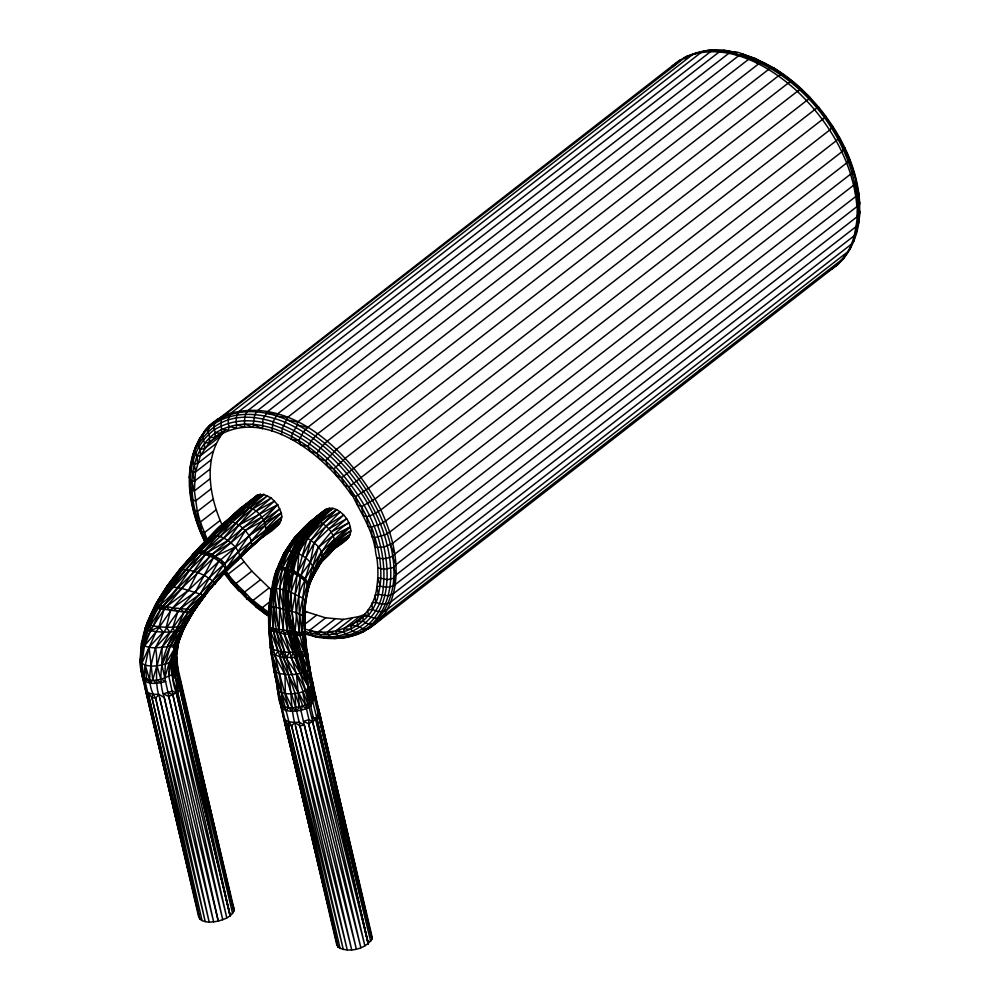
<?xml version="1.0" encoding="UTF-8"?>
<svg xmlns="http://www.w3.org/2000/svg" width="1000" height="1000" viewBox="0 0 1000 1000"><rect width="100%" height="100%" fill="white"/><g stroke="black" fill="none" stroke-linecap="round" stroke-linejoin="round"><path stroke-width="1.5" d="M269.375 616.688L256.45 607.225L255.863 605.15C247.25 592.55 233.663 583.713 225.512 570.438M270.575 597.875C264.6 640.362 276.238 682.588 285.925 723.662L337.9 947.013C348.462 953.288 365.3 949.338 371.975 939.025L316 697.962L302.688 635.538L299.438 613.675L298.725 595.662L300.538 577.375L310.863 540.35L323.212 523.9L336.575 509.688C344.4 513.775 350.375 521.9 350.838 530.862C349.387 543.375 333.125 546.263 326.525 555.825M305.325 599.963L309.237 584.562L305.287 578.65L297.462 572.825L314.137 542.975L328.837 528.913L346.662 518.688L331.15 531.987L318.238 547.487L307.663 584.1L305.212 600.325L305.125 632.325L299.425 632.6L299.438 613.675L302.8 598.162L305.287 578.65L310.338 562.188L314.137 542.975L326.125 526.15L340.262 511.925C294.35 535.662 279.575 584.138 293.65 631.987C301.488 660.962 310.3 689.6 316.913 718.9L368.25 943.725L309.125 707.4L296.462 674.1L284.15 633.812L276.125 587.9L277.6 569.9L283.863 553.438L293.9 538.413L309.137 522.463C317.688 518.038 325.425 503.675 336.575 509.688L320.288 522.25L305.287 537.288L295.312 551.8L289.225 571.462L285.175 590L286.025 609.7L287.5 631.138L293.4 652.613L309.913 702.85L313.312 717.362L312.538 721.95L364.9 945.863L308.65 723.713L308.95 719.613L302.587 691.925L307.812 689.788C308.663 663.075 293.712 638.237 292.113 611.375C287.575 573.45 299.587 530.275 332.875 508.438C299.163 528.7 269.887 565.625 276.012 607.337C278.562 641.675 292.213 673.612 302.638 706.012L306.375 708.662L309.125 707.4L309.913 702.85L314.45 698.825L315.4 696.663L300.05 635.513L296.15 612.6L295.212 593.9L297.013 575.15L307.188 538.138L320.288 522.25C327.725 525.988 333.488 533.263 334.888 541.525C335.65 554.875 318.45 560.05 314.337 571.85M207.8 540.837L200.312 522.125L197.35 511.5L194.375 490.95L195.413 472.088L194.4 464.113L192 459.363C194.5 448.663 198.725 438.738 205.763 430.037C180.225 461.525 188.025 507.612 204.762 541.362L206.05 541.65C189.812 508.338 181.45 458.175 215.45 432.825C252.463 410.712 297.45 434.775 325.55 460.875C345.25 479.4 361.112 502.05 371.225 527.163C376.775 536.725 373.612 547.688 376.887 557.863C378.162 567.475 378.35 577.238 376.838 586.838C373.65 621.175 335.262 640.35 304.375 628.8M147.262 623.413L142.863 639.712L145.363 628.075L147.812 622.163C169.1 567.638 217.162 530.85 260.375 494.275C230.837 515.775 204.013 541.3 180.5 569.312C166.188 587.137 152.5 606.112 145.363 628.075C140 644.237 138.988 661.75 142.725 678.375L199.812 919.075C204.975 923.175 212.213 922.2 218.25 921.075L161.95 665.013L161.975 647.438C188.312 593.288 240.312 558.5 281.788 516.888L281.312 512.925L277.625 504.712L271.225 497.962L263.825 494.462L257.413 495.163L239.462 509.075L222.925 524.15L197.5 549.987L209.725 536.712L241.012 507.85C255.025 503.062 271.35 523.25 263.738 535.887C236.887 559.625 210.863 584.525 188.212 612.375C169.387 635.675 153.763 667.438 164.25 697.55L218.25 921.075C224.163 919.4 231.075 917.05 233.875 911.087L176.5 662.375M222.5 525.825C209.137 496.4 202.237 456.9 225.062 430.238M367.425 628.525C363.263 633.675 355.363 634.55 350.887 629.35L350.975 625.675L357.35 625.675L362.837 628.75L368.387 628.675C418.638 587.388 385.188 510.35 351.413 469.5C319.688 431.688 256.45 388.5 209.425 426.05L208.012 431.388L209.675 437.425L209.163 442.587L200.413 455.725L195.413 472.088L192.725 472.525L191.075 470.438L190.238 468.188L191.188 463.825M306.488 649.55L311.863 681.35C308.275 654.963 301.475 628.513 305.825 601.737L302.8 598.162L288.888 591.275L289.225 571.462L287.887 568.488L279.9 567.337L277.05 568.612C268.575 588.787 271.025 610.737 273.888 631.862C279.538 658.512 306.438 676.087 307.938 703.925L306.375 708.662L300.9 710.375L292.075 711.388L288.575 707.537L279.475 673.55L270.963 652.987L288.962 721.8L291.613 725.875L347.275 950L295.538 726.175C288.925 703.637 293.3 679.112 283.05 657.325C275.775 634.913 273.325 611.4 272.438 587.962C276.5 556.425 297.288 529.562 323 511.987M305.175 631.45C334.588 642.05 372.062 626.85 378.4 594.4L376.838 586.838L380.075 585.988C385.012 587.65 390.863 587.65 395.25 584.562L856.225 226.5L858.838 222.587L859.688 210.938C859.513 230.613 852.575 250.812 837.913 264.4L370.7 627.438C363.038 631.25 351.5 640.962 343.8 632.062L343.812 628.787L359.712 616.438L365.438 613.95M304.5 614.812L304.587 605.788M299.425 632.6L273.325 628.475C274.275 602.263 270.087 573.763 286.288 551.125C295.538 533.625 310.613 520.513 326.463 509.137C306.812 524.388 287.362 542.938 279.9 567.337L282.188 569.637C292.55 571.775 304.225 576.987 308.762 586.95C317.438 563.925 328.2 539.862 350.35 526.9L333.1 535.525L318.238 547.487L310.338 562.188L300.988 575.1L297.013 575.15L293.45 570.7L291.363 569.763L289.225 571.462C280.85 611.05 292.613 650.95 308.6 686.988L310.262 688.25L314.45 698.825L371.975 939.025L312.775 685.387L306.7 671.263L309.85 668.438L309.613 666.425M210.275 478.6L194.375 490.95L191.95 481.488L189.425 477.575L190.35 473.475M216.275 581.05L204.7 596.038C183.4 622.712 162.9 658.012 176.325 692.9L230.162 915.775L175.888 671.275L175.5 644.275L183.3 626.213L208.425 589.938M217.45 419.15C213.45 422.463 213.425 428.413 215.45 432.825L221.275 433.25C222.6 427.312 218.375 419.775 224.425 415.175C290.85 392.275 353.55 455.438 380.85 509.9C394.012 538.188 402.013 571.825 390.675 602.062C386.425 612.188 376.2 631.562 363.125 621.075L363.088 616.337L368.162 615.588C372.25 618.4 378.1 619.6 382.388 616.538L843.363 258.475C856.575 242.7 855.875 221.287 859.625 202.4C857.95 175.212 847.55 149.162 832.812 126.475L829.663 130.075L368.688 488.137L355.487 496.7L351.2 494.663C323.35 453.162 257.087 400.637 209.163 442.587L204.638 442.912C197.387 430.012 215.463 420.763 224.425 415.175L685.4 57.112C700.95 49.675 720.913 47.05 736.988 53.562M314.45 698.825L306.7 671.263C297.213 675.325 285.95 675.738 276.212 672.4C270.887 651 267.25 628.95 269.062 606.838L270.4 599.163M273.325 628.475L268.712 626.938L269.2 606.45L271.225 589L274.088 587.788L287.15 590.65L288.1 610.25L291.913 631.763L290.625 634.7L297.562 652.463L300.575 657.087L302.325 656.762L308.812 669.85L313.113 683.637L312.775 685.387L310.262 688.25L312.675 700.825L310.763 706.475L311.475 701.8L306.075 690.638L308.6 686.988L297.562 652.463L294.4 635.112C297.7 617.35 294.65 597.3 304.837 580.825L300.988 575.1M357.35 625.675L357.425 621.512L365.975 614.862M284.538 721.888L337.9 947.013L281.062 707.087L272.925 661.5M307.512 659.125L307.638 653.562L306.388 652.075M859.6 204.363L858.512 193.263L855.638 178.837L856.338 181.825L853.688 185.188L392.713 543.25L384.2 547.025L374.9 547.425C371.012 525.325 356.838 507.275 348.825 487.05L344.062 484.787L341.575 477.8L336.287 475.412L333.787 469.05L327.975 466.625L325.55 460.875L319.188 458.537L316.925 453.363L310.05 451.213L308.012 446.575L300.65 444.75L298.888 440.588L291.087 439.212L292.425 433.375L297.512 424.95L297.587 421.987L758.562 63.925L762.487 62.188C784.438 72.088 803.025 88.812 818.55 107.088L817.9 107.812M168.287 692.575L172.775 694.837L226.812 917.925L176.325 692.9L172.288 690.987L163.388 693.85L168.663 696.425L222.75 919.725L168.825 676.263L169.2 662.763L185.725 624.1L178.9 641.475L165.3 664.163L164.812 677.812C129.637 691.2 140.4 649.225 148.25 630.05C157.775 600.138 181.45 578.263 198.713 552.775C219.25 532.038 242.537 514.362 263.825 494.462L245.675 506.825M192 459.363L195.75 446.388L197.475 444.513M272.162 588.95L275.812 572.925L283.863 553.438L295.238 537.15C301.95 533.962 309.15 538.763 314.137 542.975C331.887 556.025 314.962 569.738 309.3 583.825M173.012 579.138L193.038 554.113L200.775 550.763L207.512 552.45L227.825 540.475L238.762 525.15L255.9 511.163L274.662 501.025L212.025 554.35L178.275 587.587L160.775 609.025L153.162 625.988L142.725 645.088L141.75 663.538L142.688 676.475L146.15 691.213L148.188 692.837L152.9 694.262L158.938 694.438L164.25 697.55L213.625 921.875L159.812 698.15C153.512 681.85 158.925 664.5 155.475 647.688C182.512 592.225 235.275 555.037 281.788 516.888C278.825 532.2 257.213 536.375 249.05 549.087L262.188 537.1L279.862 523.188C234.913 556.587 197.3 599.775 166.975 646.775C158.812 647.387 148.075 649.75 141.525 643.675L148.15 624.412L157.363 608.275L162.862 606.188L215.35 556.1L245.275 530.588L277.625 504.712L238.762 525.15L207.512 552.45L189.137 570.237L157.162 604.888L147.1 622.788C142.287 641.325 136.888 661.25 143.562 680.163C149.725 685.1 158.613 683.4 165.688 681.5L160.75 678.875L157.012 665.788L161.975 647.438L174.75 631.663L182.812 629.663L185.725 624.1M308.812 669.85L306.837 655.037L307.038 649.55L305.887 650.8L300.975 652.113L284.75 652.225L276.762 632.5L279.075 629.688C280.75 603.212 276.325 575.237 288.863 550.625C297.938 532.625 311.85 518.1 329.425 508.25C308.85 523.225 294.562 545.163 282.762 567.35M166.975 646.775L170.225 646.087L174.925 648.075C168.025 662.562 172.562 678.1 176.788 692.588L230.162 915.775L177.237 692.262L180 689.7L180.688 681.625L181.325 687.412L232.575 913.45L180 689.7C171.513 676.375 176.038 659.45 173.837 644.975L183.3 626.213L184.462 625.812L194.575 609.938L172.725 607.85L155.787 604.225C183.525 561.512 221.2 526.325 260.375 494.275M177.625 670.35L233.875 911.087L181.325 687.412C176.025 672.663 173.988 656.637 178.9 641.475L178.962 640.175L175.725 658.225L174.725 672.513L176.588 675.113L178.137 670.788L176.262 656.137L177.65 673.525L175.888 671.275C179.8 664.75 174.662 656.3 177.013 649.112M305.25 671.925L302.325 656.762L305.1 655.95C306.413 633.65 302.05 610.788 308.188 588.737C315.212 563.413 325.1 536.875 348.938 522.75L331.15 531.987M281.475 434.675L282.275 428.575L287.575 417.413L748.55 59.35L755.65 58.625L765.263 63.637L757.025 59.825M198.088 443.237L201.175 436.863C197.325 439.862 197.7 445.588 200.375 449.225L204.35 448.713L204.638 442.912M332.875 508.438C313.962 524.788 296.363 544.487 291.363 569.763L295.312 551.8L303.825 536.763L317.375 521.2L311.388 521.225C282.75 551.413 274.887 598.212 294.4 635.112L300.05 635.513L302.162 632.775L302.8 598.162L307.663 584.1L309.237 584.562L314.363 573.125L314.525 569.712L310.338 562.188L306.087 558.05L296.85 552.388L288.863 550.625L284.85 552.013L278.25 567.75L279.275 569.55L282.188 569.637L285.912 567.938L293.587 551.263L302.188 536.337L317.375 521.2L320.288 522.25M174.15 659.875L169.2 662.763L164.812 677.812L172.025 674.55L175.575 676.162L173.4 673.612L174.15 659.875L176.475 656.5L178.962 640.175M168.663 696.425L176.325 692.9L176.438 679.825L172.025 674.55L175.888 671.275M857.938 224.688C863.863 144.512 794.275 55.338 712.262 50.35L249.088 409.625C243.738 413.925 244.6 421.15 244.562 427.2L236.625 424.725C235.475 419.762 236.262 413.862 240.325 410.4L701.287 52.337C705.95 50.087 711.9 49.85 717 50.525M854.325 239.862L851.65 244L390.675 602.062C386.3 605.138 380.4 604.487 375.838 602.188L374.825 595.388L378.4 594.4L380.075 585.988L377.863 577.675L387.388 579.65L393.587 578.275L396.087 574.875L857.062 216.812L857.6 195.075L858.512 193.263L857.725 189.85M291.913 631.763L297.562 652.463L297.213 657.513L283.05 657.325L272.225 654.475L270.3 647.6L270.5 644.55M292.075 711.388L286.35 710.675L282.45 708.838C282.825 689.062 278.7 669.175 273.538 650.05C267.087 623.975 270.887 596.525 276.35 570.675L279.275 569.55M298.837 553.3L297.462 572.825L293.45 570.7L290.875 572.112M272.225 654.475L273.538 650.05L268.913 630.125L269.538 622.2M141.562 652.825L141.062 658.688L141.588 642.375L142.562 641.1L142.312 644.038M189.425 477.575L190.238 468.188L192.987 454.762L194.713 452.925M380.075 585.988C382.212 569.675 379.7 553.112 374.9 537.487L371.95 536.8L371.225 527.163L368.05 526.087L366.737 516.862L363.25 515.425L361.475 506.675L357.612 504.9L355.487 496.7M230.162 915.775L177.662 691.938L178.15 687.125L175.925 688.913L177.237 692.262M176.438 651.725L176.725 648.85M159.812 698.15L209.175 922.062L155.625 698.175C145.075 683.175 151.213 663.825 155.475 647.688L169.913 632.062L174.75 631.663L172.838 627.438L177.875 611.55L172.725 607.85L156.175 631.65L141.75 663.538L141.938 675.013L143.562 680.163L145.312 665.175L149.05 647.163L163.263 632.125L169.913 632.062L166.2 627.413L153.162 625.988L147.125 623.575C158.45 596.287 177.675 573.425 198.713 552.775C209.312 555.013 222 560.112 226.35 570.65L190.162 609.925L190.463 612.413L193.225 612.062L204.7 596.038M285.175 590L287.375 570.825L293.587 551.263M145.087 631.475L145.6 627.175M236.625 424.725L236.225 428.113L228.988 426.45C227.525 421.637 228.025 415.688 232.075 412.25L693.05 54.188L705.987 50.763L708.487 51.275M209.675 437.425L214.838 437.413L215.45 432.825M228.988 426.45L228.438 430.138L221.912 429.15M148.95 620.513L154.525 606.825L167.362 585.938L181.875 588.425L204.375 595.363L225.812 568.525L225.138 563.663L245.275 530.588L263.562 520.45L279.887 508.775L264.65 522.85L218.837 561.35L188.588 590.138L166.125 606.775L160.775 609.025L150.588 625.35L150.625 630.725L144.45 645.987L141.75 663.538L144.225 677.775L202.025 920.612L151.962 697.625L148.188 692.837L147.075 694.975L198.725 917.125M142.725 645.088L140.312 660.413L141.588 667.65M168.825 676.263L171.1 661.862M318.762 711.025L318.812 716.612L370.662 941.388L316.913 718.9L318.512 708.7L372.075 936.787M277.113 683.85C277.962 692.163 278.137 701.55 282.45 708.838M305.825 601.737L308.725 586.5L305.212 600.325L302.95 615.025L304.662 632.725L302.688 635.538L303.95 651.525L296.475 635.288L299.137 652.337M285.925 723.662L340.125 948.55L288.337 725.025L288.962 721.8L285.062 719.963L283.663 718.188L280.812 704.8L281.062 707.087M252.975 603.25L248.388 599.237L247.413 599.35L244.275 592.3L239 589.462L224.875 572.612M801.875 90.887L801.712 89.175L797.325 91.375L336.362 449.438L325.55 460.875M277.6 569.9L274.088 587.788L276.012 607.337L296.15 612.6L304.488 616.312M277.05 568.612L276.575 570.988L279.812 564.562M858.875 220.338L853.375 242.138M292.975 573.05L288.888 591.275L287.15 590.65L289.887 610.737L291.087 592.112L297.013 575.15M287.375 570.825L283.012 589.35L283.387 630.475L279.788 633.088L268.913 630.125L269.9 627.513L269.2 606.45L276.012 607.337M204.225 540.65L204.488 539.587M140.65 662.3C147.225 668.125 157.425 665.95 165.3 664.163L170.225 646.087L177.738 631.225L177.55 627.163L184.125 612.137L190.463 612.413M158.938 694.438L155.625 698.175L205.225 921.625L151.962 697.625L152.9 694.262M265.975 528.663L281.312 512.925C256.913 527.537 243.988 555.087 223.412 573.125L227.35 570.388L239.237 558.162L239.675 555.712L238.562 551.8L235.325 547.025L215.35 556.1L218.837 561.35L200.4 593.713L180.1 608.875L184.125 612.137L157.363 608.275L147.125 623.575L145.363 628.075L150.625 630.725L158.975 626.888L163.95 609.612L181.875 588.425L205.425 554.388L212.025 554.35L220.75 559.663L225.138 563.663M277.625 504.712L249.025 535.562L227.4 567.025L226.35 570.65L206.95 592.612L194.462 609.587L175.5 644.275L170.225 646.087L161.95 665.013M206.95 592.612L193.225 612.062L182.812 629.663L177.925 642.75L181.925 631.413L179.438 638.725M157.012 665.788L152.75 679.688L150.3 683.15L146.512 678.8L145.312 665.175L149.425 679.45M145.588 681.75L146.512 678.8M300.538 577.375L295.212 593.9L292.113 611.375L293.65 631.987L288.1 610.25M187.987 561.025L193.038 554.113L229.537 521.737L246.887 506.938L263.825 494.462M854.438 237.325L857.125 229.163L856.125 233.75L854.412 235.588L393.438 593.65L388.137 595.8L378.4 594.4M276.125 587.9L282.188 569.637M141.862 673.475L142.363 672M269.062 606.838L270.625 602.55M284.75 652.225L281.462 651.838L279.65 656.838L295.763 707.45L351.712 949.812L295.538 726.175M319.65 714.362L316.55 719.225L308.65 723.713L303.475 721.388L308.95 719.613L312.538 721.95M153.1 612.062L156.412 604.038L164.462 591.587M178.9 641.475L183.975 628.038L183.225 627.1M298.888 440.588L303.412 431.9L307.562 427.525L768.538 69.463L770.55 68.188L773.763 67.9L793.25 82.013L810.35 97.737L345.262 458.263L333.787 469.05M227.35 570.388L227.4 567.025M288.962 721.8L294.675 722.475L299.875 725.9L356.337 949.013L300.9 710.375L302.638 706.012L309.913 702.85M170.275 582.962L179.75 569.587C192.175 569.125 206.5 574.55 215.113 583.337L214.587 584.175C225.275 569.7 241.038 559.362 251.513 545.163C251.9 538.35 247.425 532.463 242.65 528.05C228.05 514.925 220.312 524.575 208.725 538.013L244.412 506.85M827.025 272.013L837.913 264.4L846.15 254.137L843.363 258.475M148.387 621.875L147.812 622.163L156.025 604.475L185.688 569.513L220.037 536.538L267.525 495.725L229.537 521.737L203.888 551.337L205.425 554.388M149 620.5L152.675 612.212M153.9 609.45L155.787 604.225L167.688 585.887L181.175 569.2L198.713 552.775L196.5 552.712L180.5 569.312L167.162 586.087L167.688 586.6L166.075 589.1M147.812 622.163L155.787 604.225M302.188 536.337L287.887 568.488L285.387 570.25L279.475 588.462L287.5 631.138L284.15 633.812L279.788 633.088L289.3 652.537L286.4 657.613M225.025 572.125L228.188 574.138L231.213 580.712L235.963 583.513L239 589.462L238.562 590.413L239.6 590.538L236.488 587.038M309.413 583.8C318.45 563.05 332.062 543.837 350.838 530.862C329.925 541.237 317.787 561.712 308.137 582.038L304.837 580.825M268.913 630.125L269.175 629.562L271.225 648.938L281.462 651.838M305.45 643.962L305.887 646.787L305.125 632.325L303.938 631.75M308.012 446.575L311.112 440.975L317.425 434L778.388 75.925L782.05 74.037L784.112 75.05M141.525 643.675L148.25 630.05L148.15 624.412M188.95 617.7L186.375 622.825L193.137 611.763L192.162 611.3M289.85 631.475L288.275 634.412L295.65 652.562L295.012 657.675L302.3 672.925M170.225 646.087L180.837 630.475L180.413 626.812L188.212 612.375L186.225 609.587L203.175 594.775L223.388 565.25L220.75 559.663M302.675 555.525L310.863 540.35L326.125 526.15L343.713 515L328.837 528.913M307.638 653.562L305.1 655.95L300.975 652.113L300.575 657.087L303.95 672.412M196.5 552.712L211.788 535.688C220.925 534.475 229.312 540.825 235.325 547.025M173.837 644.975L194.575 609.938M288.688 547.938L292.975 540.288M185.75 624.888L193.225 612.062M180 689.7L181.325 687.412M316.925 453.363L320.462 448.088L327.05 441.325L788.025 83.263L791.55 81.263L793.25 82.013M176.038 575.588L179.75 569.587C199.9 546.538 222.712 525.788 246.887 506.938M271.913 431.163L273.125 421.637L277.613 413.862L738.587 55.8L743.438 54.387L755.65 58.625M751.25 57.713C744.275 55.425 735.962 48.987 728.8 53.312L267.825 411.375L262.975 419.012L262.5 428.738L253.263 424.312L254.788 414.562L258.275 409.95L719.25 51.887L723.713 50.325L735.188 52.225M305.287 578.65L321.075 552.238L334.438 539.263M153.162 625.988L163.95 609.612M284.85 552.013L293.9 538.413L302.4 530.475M848.413 250.775L850.675 247.413L847.95 251.65L386.975 609.725C382.638 612.788 376.75 611.85 372.413 609.275L367.912 610.212L368.162 615.588M314.363 573.125L313.375 574.55L322.212 560.325L334.65 546.4L350.337 534.362L335 543.8L322.325 556.125M179.575 571.362L179.225 570.425C190.275 559.113 199.062 545.138 211.788 535.688M220 527.413L241.012 507.85L233.837 515.112M182.95 569.188L157.162 604.888M314.488 571.825L321.287 562.2L334.65 546.4M167.688 586.6L171.238 581.625M219.163 577.987L214.587 584.175L219 578.65M209.963 556.213L197.338 572.75L188.588 590.138L172.725 607.85L195.375 592.075L213.325 557.9L212.025 554.35L207.512 552.45M194.075 610.025L204.913 595.875L204.375 595.363M305.525 705.013C292.45 681.85 276.837 658.975 273.888 631.862L276.112 629.1M144.45 645.987L156.175 631.65L163.263 632.125L158.975 626.888M377.875 567.975L384.038 569.288L393.612 567.537L395.938 564.7L856.912 206.637L858.7 206.275M166.125 606.775L170.487 610.638L166.2 627.413L180.413 626.812L192.425 612.312L192.288 610.05L204.913 595.875M220.037 536.538L232.1 522.175M238.762 525.15L252.65 508.988L271.225 497.962L255.9 511.163M192.65 555.275L196.363 551.05M214.338 535.413L200.775 550.763L201.812 553.325C186.625 571.8 176.912 595.262 155.387 607.7L154.412 607.25M238.762 590.775L230.6 581.6L231.213 580.712M249.488 507.575L223.6 538.038L203.888 551.337M285.062 719.963L288.337 725.025L343.325 949.575L291.613 725.875L294.675 722.475L299.225 722.188L304.337 725.062L360.838 947.675L308.65 723.713M209.425 426.05L678.425 61.075L687.688 55.888M202.975 434.375C225.312 406.125 267.45 411.637 295.538 427.45C334.062 448.35 363.988 483.75 380.5 524.15C393.013 555.763 398.188 597.987 371.863 624.225C359.487 635.737 341.912 639.788 325.412 638.2C319.625 637.45 310.825 637.825 309.75 630.188L325.65 617.85L343.587 619.375L359.712 616.438M672.712 66.762L680.738 59.837L672.175 66.05L674.513 64.787M831.675 269.375L839.688 262.462M224.662 571.7L238.238 559.45M857.062 216.812L859.663 213.038L859.625 202.4M197.575 550.75C181.812 566.987 167.087 584.362 155.912 604.138L156.412 604.038M298.238 534.987L302.45 530.737M249.05 549.087L257.387 540.887M232 564.562L236.188 560.475M224.025 524.637L221.85 526.75L222.925 524.15L257.413 495.163L255.138 497.075M341.575 477.8L816.5 108.25L818.512 106.912L826.125 116.613L348.825 487.05M376.887 557.863C382.863 559.237 390.438 558.925 394.812 554.125L857.6 195.075M322.013 560.125L324.263 557.975M334.888 541.525L350.35 526.9M250.438 547.775L281.3 520.388L251.275 540.9M350.337 534.362L333.688 548.675L319.938 563.475L333.688 548.675L348.913 537.163L332.163 550.438M224.312 522.837L242.7 507.15M331.062 550.7L333.35 548.75M376.938 622.463L368.387 628.675M214.838 437.413L219.725 433.612M209.163 442.587L223.837 431.188M204.35 448.713L220.238 436.362M324.975 637.438L327.688 637.837C323.562 639.263 319.113 635.712 318.9 631.512L328.05 634.487L332.125 637.987C413.2 632.263 390.375 525.5 353.913 483.413C323.55 436.737 229.963 379.288 194.688 451.188L196.962 456.312L200.413 455.725L216.312 443.375M194.4 464.113L197.438 463.55L213.325 451.2M195.413 472.088L211.312 459.738M191.95 481.488L194.4 481.25L210.287 468.913M211.262 488.725L195.362 501.075L191.388 498.663L190.613 495.25L192.512 505.262M206.05 541.65L204.2 532.837L201.562 531.35L200.312 522.125L197.887 521.025L197.35 511.5L213.25 499.15M200.312 522.125L216.2 509.787M204.2 532.837L220.1 520.487M228.188 574.138L244.088 561.788L240.525 556.862M235.963 583.513L251.863 571.163L271.238 589.875M244.275 592.3L260.175 579.95M239 589.462L247.25 597.638L253.062 600.4L268.95 588.05M247.25 597.638L255.863 605.15L262.2 607.712L270.763 601.062M304.225 613.812L306.675 611.912L325.65 617.85M304.012 624.913L316.238 615.413M318.9 631.512L334.8 619.175M328.05 634.487L327.688 631.725L343.587 619.375M363.725 631.4C355.35 633.913 343.475 642.55 336.163 633.775L336.025 630.812L351.925 618.462M350.975 625.675L365.65 614.275M380.975 618L383.438 616.087M438.913 573L441.375 571.087M698.975 370.988L701.438 369.075M756.9 326L759.375 324.075M239.462 509.075L253.925 498M329.913 551.675L346.637 539.075M262.95 536L277.587 525.1M311.4 521.638L313.913 519.9M318.8 521.638L336.575 509.688M306.938 589.525L308.188 588.737M249.025 535.562L265.425 525.262M212.025 554.35L230.8 542.663L242.65 528.05L261.562 517.163M264.65 522.85L281.312 512.925M826.125 116.613L825.163 117.062L823.337 114.75M684.562 58.738L689.163 56.125M361.475 506.675L375.163 498.9L836.137 140.838L839.025 138.075L838.962 136.713L848.975 157.738L855.225 177.338M260.5 537.812L262.188 537.1M685.4 57.112C725.175 40.688 768.275 64.713 797.325 91.375C829.137 121.6 853.325 162.262 856.912 206.637M690.3 55.475L697.85 52.587M165.3 664.163L169.2 662.763M366.737 516.862L372.688 514.663L380.85 509.9L841.812 151.838L844.9 147.863L843.062 146.862M302.638 706.012C295.512 707.688 284.975 710 280.05 703.012L278.025 689.712M375.838 602.188L371.838 603.2L372.413 609.275M302.587 691.925C294.812 693.962 285.625 695.375 278.45 690.913L277.2 688.625L280.525 703.562M371.225 527.163L380.5 524.15L385.7 521.025L846.675 162.963L849.412 159.913L848.975 157.738M180.413 626.812L183.3 626.213M305.688 634.138L307.762 633.737M299.875 725.9L304.337 725.062M345.588 637.4L334.487 638.513L332.125 637.987M374.9 537.487L384.412 535.15L389.663 532.188L850.638 174.112L853.325 170.912L852.738 168.325M304.988 635.288L300.05 635.513L295.763 632.238M357.425 621.512L363.125 621.075M261.125 609.963L256.45 607.225L247.025 598.8M336.85 638.162L313.938 636.3M265.85 413.35L277.613 413.862M343.812 628.787L350.887 629.35M269.5 616.075L265.788 614.338L255.863 606.512M276.275 416.037L287.575 417.413M290.625 634.7L284.15 633.812L293.4 652.613L290.95 657.775L308.6 686.988L311.375 687.288L315.4 696.663M320.9 636.825L316 636.8L303.788 633.675M151.962 697.625L155.625 698.175M336.025 630.812L343.8 632.062M150.625 630.725L156.175 631.65M286.863 419.925L297.587 421.987M327.688 631.725L336.163 633.775M297.512 424.95L307.562 427.525M305.038 633.125C338.812 646.525 381.175 624.788 383.312 586.838C388.288 538.05 361.613 491.287 327.362 458.475C298.525 431.688 252.375 407 214.4 429.7C179.513 455.712 188.088 507.175 204.762 541.362M288.337 725.025L291.613 725.875M155.387 607.7L157.363 608.275M197.35 511.5L193.487 509.675L192.787 506.688L195.413 516.237M255.863 605.15L264.775 611.938L268.875 613.275M743.438 54.387L753.925 58.225L773.4 68.15M244.737 424.012L253.35 427.413L253.263 424.312M201.562 531.35L199.513 529.85M309.75 630.188L319.538 634.188M316.913 718.9L313.312 717.362L315.75 719.887L368.25 943.725L316.55 719.225L313.312 717.362L316.163 719.562L368.25 943.725M303.925 610.612L306.675 611.912M730.938 52.088L738.587 55.8M303.888 634.038L305.25 634.725L306.012 646.712M197.887 521.025L196.375 520.188L195.787 517.6L199.7 528.612M194.375 490.95L192.013 489.637L189.5 486.112M741.363 54.775L748.55 59.35M772.337 67.663C813.288 93.287 844.513 134.863 856.338 181.825M253.062 600.4L262.2 607.712L264.775 611.938L269.988 615.35M269.688 616.538L265.012 613.462L264.775 611.938M262.2 607.712L269.25 612.562M264.688 612.675L267.062 614.475M156.613 679.513L160.775 682.75M276.212 672.4L273.988 670.662L273.738 668.65L278.45 690.913L283.012 706.05L286.35 710.675L288.575 707.537L281.55 692.625L273.988 670.662L272.962 661.812M751.95 58.663L758.562 63.925M255.275 605.25L257.562 607.25M240.7 591.625L248.388 599.237M247.413 599.35L230.575 581.438M156.337 683.325L152.75 679.688L149.05 647.163M269.9 627.513L273.888 631.862M244.088 561.788L251.863 571.163M229.587 579.012L231.3 581.2L230.6 581.6L223.125 571.938M145.312 689.388L146.387 690.888M825.987 116.575L833.1 126.737M270.3 647.6L271.225 648.938M175.925 688.913L177.662 691.938M232.887 906.9L231.475 900.812L233.988 908.85L180.625 683.312L181.525 685.238M283.05 657.325L291.988 674.525M390.325 544.775L394.812 554.125M147.075 694.975L146.15 691.213L199.812 919.075L149.05 696.538M177.312 669L176.462 665.4L178.137 670.788M304.375 632.737L305.25 634.725M312.675 700.825L307.812 689.788L311.475 701.8M300.9 710.375L288.562 674.587M200.9 531.35L202.7 535.475M392.512 556.325L395.938 564.7M270.275 630.812L278.15 651.275L274.788 655.638L284.962 674.425L285.375 693.525L292.087 707.7L296.625 711.137L299.35 706.862L296.462 674.1M314.675 694.275L316.238 700.25L315.3 694.75M283.663 718.188L328.325 906.425M393.612 567.537L396.087 574.875M393.587 578.275L395.25 584.562M273.538 606.862L279.075 629.688M225.613 876.675L226.7 881.213M229.613 893.3L230.712 897.837L228.625 888.65M332.65 772.663L333.725 777.2M341.613 810.55L342.688 815.1M352.35 856.025L353.787 862.087M356.65 874.212L357.725 878.763M361.675 895.438L362.75 899.975M363.462 903.012L364.9 909.075M365.613 912.1L368.837 925.75L363.612 903.05M330.112 914L333.338 927.663M335.138 935.25L336.562 941.312L335.175 935.225M146.175 693.05L188.375 870.825M189.088 873.863L192.338 887.537M194.137 895.138L197.387 908.812M336.812 945.062L283.412 715.875M180.625 683.312L185.95 706.137M186.663 709.175L189.862 722.862M190.575 725.9L200.888 770.013M201.6 773.05L204.8 786.737M205.512 789.788L206.938 795.863M207.65 798.913L211.912 817.163M212.625 820.2L215.825 833.888M216.537 836.938L217.963 843.012M218.663 846.062L221.875 859.75M223.65 867.35L226.85 881.038M149.213 702.987L150.638 709.05M155.238 728.725L157.363 737.8M160.2 749.912L162.325 758.988M165.162 771.1L166.575 777.15M167.288 780.188L168.35 784.725M171.188 796.838L174.375 810.45M176.15 818.025L177.562 824.075M178.275 827.1L179.338 831.637M182.175 843.75L185.362 857.375M187.138 864.938L188.55 871M189.262 874.025L190.325 878.562M194.225 895.212L196.35 904.287M319.35 712.288L362.912 900.025M324.312 888.037L325.363 892.6M330.262 913.913L332.375 923.037M273.738 668.65L277.538 686.862M312.45 684.275L313.05 687.2M192.725 472.525L194.4 481.25M313.113 683.637L314.075 691.712M858.475 197.475L858.775 200.538M189.662 485.55L190.475 493.862M172.213 661.237L173.4 673.612M196.962 456.312L197.438 463.55M294.962 693.525L295.763 707.45M855.413 183.525L855.788 196.062M176.475 656.5L176.8 669.887M200.375 449.225L200.413 455.725M271.6 591.862L271.112 594.775L271.588 591.9"/></g></svg>
